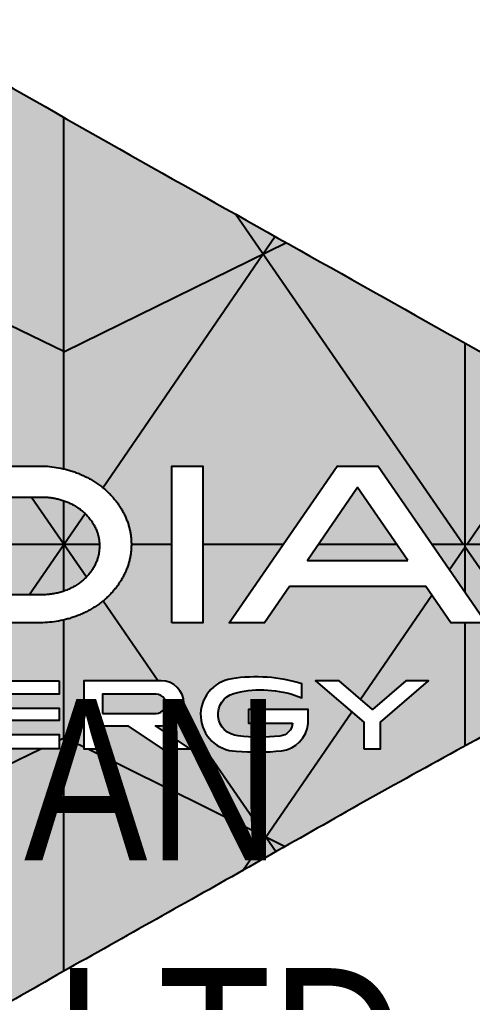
# Paper-space layout '1 of 6' of a CAD drawing. Extents: x -1122 to -42, y -199 to 1768.
# Drawn here: x -263.2 to -207.1, y 1533.4 to 1655.1 of the extents above; entities that cross this region are included whole.
import ezdxf

# ---------------------------------------------------------------- set-up
doc = ezdxf.new("R2010")
doc.units = 0
doc.header["$LTSCALE"] = 5
doc.layers.get('Defpoints').update_dxf_attribs({"color": 9})
for name, color, linetype in [('CG-LOGO', 7, 'Continuous'), ('CG-LOGO-T', 7, 'Continuous'), ('CG-NOTES', 7, 'Continuous')]:
    doc.layers.add(name, color=color, linetype=linetype)
doc.styles.add('80', font='ARIALN.TTF', dxfattribs={"height": 10})

# ---------------------------------------------------------------- blocks, each defined once
blk = doc.blocks.new('Obsidian_Logo')
at = {"true_color": 0xb68dc3}
h = blk.add_hatch(color=253, dxfattribs=at)
h.dxf.hatch_style = 1
edge = h.paths.add_edge_path()
edge.add_spline(control_points=[(24.15501268907394, 48.38798054702079), (19.85452207684466, 50.8140718665702), (15.55403146461532, 53.24016318611939)], knot_values=[0.504551846584951, 0.504551846584951, 0.504551846584951, 0.5650838370290808, 0.5650838370290808, 0.5650838370290808], weights=[1, 1, 1], degree=2, periodic=0)
edge.add_line((15.55403146461555, 53.24016318611939), (1.646460475241668, 32.96583288133138))
edge.add_line((1.646460475241668, 32.96583288133138), (24.155012689074, 22.05443161412882))
edge.add_line((24.15501268907394, 22.05443161412882), (24.15501268907394, 48.38798054702079))
at = {"true_color": 0xcba5d9}
h = blk.add_hatch(color=9, dxfattribs=at)
h.dxf.hatch_style = 1
edge = h.paths.add_edge_path()
edge.add_line((46.56940836690444, 32.99025453027252), (43.46403592484756, 37.49493184972357))
edge.add_spline(control_points=[(43.46403592484791, 37.49493184972334), (33.80952430696095, 42.94145619837218), (24.155012689074, 48.38798054702079)], knot_values=[0.3686587921193059, 0.3686587921193059, 0.3686587921193059, 0.504551846584951, 0.504551846584951, 0.504551846584951], weights=[1, 1, 1], degree=2, periodic=0)
edge.add_line((24.15501268907394, 48.38798054702079), (24.15501268907394, 22.05443161412882))
edge.add_line((24.15501268907394, 22.05443161412882), (24.22448543143247, 22.02075352760403))
edge.add_line((24.22448543143253, 22.02075352760403), (46.5694083669045, 32.99025453027252))
at = {"true_color": 0xede3fc}
h = blk.add_hatch(color=7, dxfattribs=at)
h.dxf.hatch_style = 1
edge = h.paths.add_edge_path()
edge.add_spline(control_points=[(47.93087897469468, 34.97499398072659), (45.69745744977126, 36.23496291522497), (43.46403592484791, 37.49493184972334)], knot_values=[0.3372220416192753, 0.3372220416192753, 0.3372220416192753, 0.3686587921193059, 0.3686587921193059, 0.3686587921193059], weights=[1, 1, 1], degree=2, periodic=0)
edge.add_line((43.46403592484756, 37.49493184972357), (46.56940836690455, 32.9902545302723))
edge.add_line((46.56940836690455, 32.9902545302723), (47.93087897469491, 34.97499398072659))
at = {"true_color": 0xe7dfec}
h = blk.add_hatch(color=254, dxfattribs=at)
h.dxf.hatch_style = 1
edge = h.paths.add_edge_path()
edge.add_line((46.56940836690455, 32.9902545302723), (47.93087897469491, 34.97499398072659))
edge.add_spline(control_points=[(47.93087897469468, 34.97499398072659), (45.69745744977126, 36.23496291522497), (43.46403592484791, 37.49493184972334)], knot_values=[0.3372220416192753, 0.3372220416192753, 0.3372220416192753, 0.3686587921193059, 0.3686587921193059, 0.3686587921193059], weights=[1, 1, 1], degree=2, periodic=0)
edge.add_line((43.46403592484756, 37.49493184972357), (46.56940836690455, 32.9902545302723))
at = {"true_color": 0xa976bc}
h = blk.add_hatch(color=203, dxfattribs=at)
h.dxf.hatch_style = 1
edge = h.paths.add_edge_path()
edge.add_spline(control_points=[(49.17855272405859, 34.2711276719956), (48.55471584937663, 34.6230608263611), (47.93087897469462, 34.97499398072659)], knot_values=[0.3284411626122239, 0.3284411626122239, 0.3284411626122239, 0.3372220416192753, 0.3372220416192753, 0.3372220416192753], weights=[1, 1, 1], degree=2, periodic=0)
edge.add_line((47.93087897469479, 34.97499398072637), (46.56940836690467, 32.99025453027252))
edge.add_line((46.56940836690467, 32.99025453027252), (49.17855272405899, 34.27112767199537))
at = {"true_color": 0xb380a8}
h = blk.add_hatch(color=223, dxfattribs=at)
h.dxf.hatch_style = 1
edge = h.paths.add_edge_path()
edge.add_spline(control_points=[(69.28772688142158, 22.9266794995599), (59.23313980274008, 28.59890358577786), (49.17855272405859, 34.2711276719956)], knot_values=[0.1869168055456897, 0.1869168055456897, 0.1869168055456897, 0.3284411626122239, 0.3284411626122239, 0.3284411626122239], weights=[1, 1, 1], degree=2, periodic=0)
edge.add_line((49.17855272405899, 34.27112767199537), (46.56940836690444, 32.99025453027252))
edge.add_line((46.56940836690444, 32.99025453027252), (69.1095733613979, 0.2933165874198949))
edge.add_line((69.1095733613979, 0.2933165874198949), (69.28772688142158, 0.2933165874198949))
edge.add_line((69.28772688142158, 0.2933165874198949), (69.28772688142158, 22.9266794995599))
at = {"true_color": 0xa169b5}
h = blk.add_hatch(color=193, dxfattribs=at)
h.dxf.hatch_style = 1
h.paths.add_polyline_path([(24.15501268907394, 22.05443161412882), (1.646460475241724, 32.96583288133138), (17.90064576717293, 9.119655078541427), (20.80578559298777, 9.119655078541427), (21.14806596142722, 9.119655078541427), (21.31920614564694, 9.119655078541427), (21.4074252726823, 9.119655078541427), (21.54336035688601, 9.118316400747972), (21.78752808547529, 9.11224670530305), (22.0337227911229, 9.101158246585783), (22.28175795805555, 9.084922781681371), (22.53143657758858, 9.063417606761277), (22.78255133092489, 9.036526218379095), (23.03488483391152, 9.00413897902331), (23.28820994585487, 8.966153782454967), (23.54229014403325, 8.922476714023333), (23.79687996501866, 8.873022700897081), (24.15501268907394, 8.795300774931547)])
at = {"true_color": 0xbc8fb4}
h = blk.add_hatch(color=253, dxfattribs=at)
h.dxf.hatch_style = 1
h.paths.add_polyline_path([(46.56940836690467, 32.99025453027252), (24.22448543143253, 22.02075352760403), (24.15501268907394, 22.05443161412882), (24.15501268907394, 8.792901644186713), (24.30656503743779, 8.756491546478856), (24.43389875163058, 8.723642412718618), (24.56112957204533, 8.689294072113626), (24.68822286696718, 8.653441430784596), (24.81514364572041, 8.616080129610282), (24.94185658417337, 8.577206559420347), (25.06832605115659, 8.53681787546384), (25.19451613575404, 8.494912011113456), (25.32039067545293, 8.451487690764225), (25.44591328509773, 8.406544441881351), (25.57104738661826, 8.36008260616768), (25.69575623948913, 8.312103349800964), (25.82000297187767, 8.26260867271526), (25.94375061242789, 8.211601416887788), (26.06696212263603, 8.159085273593519), (26.18960042976164, 8.105064789609742), (26.3116284602263, 8.049545372325838), (26.43300917343299, 7.992533293743691), (26.55370559595343, 7.934035693346914), (26.6736808560313, 7.874060579798652), (26.79289821831765, 7.812616831475907), (26.91132111879244, 7.749714195803563), (27.02891319980745, 7.685363287384916), (27.14563834516701, 7.619575584914401), (27.26146071519787, 7.55236342687067), (27.37634478173135, 7.483740005975733), (27.49025536292822, 7.413719362434449), (27.60315765787942, 7.34231637593939), (27.71501728091641, 7.269546756459249), (27.82580029555356, 7.19542703381785), (27.93547324800221, 7.119974546063986), (28.04400320018908, 7.043207426665276), (28.15135776219847, 6.965144590530372), (28.25750512409246, 6.885805718885649), (28.36241408702534, 6.805211243031863), (28.46605409360143, 6.723382327008039), (28.52071311855616, 6.679031002090824)])
at = {"true_color": 0xa169b5}
h = blk.add_hatch(color=193, dxfattribs=at)
h.dxf.hatch_style = 1
h.paths.add_polyline_path([(39.78661109670207, 9.1196550785412), (39.78661109670207, 0.2933165874198949), (48.80301602988209, 0.2933165874198949), (54.87486197294982, 9.119655078541427), (59.50169235812314, 9.119655078541427), (65.57353830119075, 0.2933165874198949), (69.1095733613979, 0.2933165874198949), (46.56940836690455, 32.99025453027252), (28.52071311855622, 6.679031002090824), (28.56839525740924, 6.640340849187851), (28.66940839167256, 6.556109382851218), (28.76906503696193, 6.470711175760698), (28.86733748791266, 6.384170128780852), (28.96419881889278, 6.296510773584714), (29.05962290857428, 6.207758249494873), (29.15358446336154, 6.117938279490545), (29.24605903962674, 6.027077145448857), (29.33702306472168, 5.935201662652844), (29.42645385671676, 5.842339153626881), (29.51432964284282, 5.748517421353426), (29.60062957660011, 5.653764721917241), (29.68533375350665, 5.558109736643246), (29.76842322546935, 5.461581543777584), (29.849880013747, 5.364209589774191), (29.92968712050236, 5.266023660240307), (30.00782853891957, 5.167053850604134), (30.08428926188691, 5.067330536559894), (30.15905528923605, 4.966884344352366), (30.23211363353948, 4.865746120956828), (30.30345232446501, 4.763946904215118), (30.37306041169995, 4.661517892980328), (30.44092796645197, 4.558490417336998), (30.50704608153643, 4.454895908943172), (30.57140687007586, 4.350765871553904), (30.63400346282538, 4.246131851778046), (30.69483000414834, 4.141025410125621), (30.75388164667186, 4.03547809238853), (30.81115454464845, 3.929521401411421), (30.86664584605791, 3.823186769293216), (30.92035368348331, 3.716505530071572), (30.97227716379831, 3.609508892929853), (31.02241635670617, 3.502227915965477), (31.07077228217179, 3.394693480563546), (31.11734689678781, 3.286936266412113), (31.1621430791252, 3.178986727187066), (31.20516461410841, 3.07087506694711), (31.24641617646989, 2.962631217264061), (31.2859033133268, 2.854284815114852), (31.32363242593613, 2.745865181559338), (31.35961075067382, 2.637401301233922), (31.39384633929308, 2.528921802663945), (31.42634803851314, 2.420454939433057), (31.45712546898994, 2.312028572204099), (31.48618900372139, 2.203670151619008), (31.5135497459404, 2.09540670207366), (31.53921950654632, 1.987264806392886), (31.56321078112836, 1.879270591389968), (31.5855367266301, 1.771449714327218), (31.60621113770753, 1.663827350276961), (31.62524842282824, 1.556428180374041), (31.64266358016357, 1.449276380966239), (31.65847217331799, 1.342395613644612), (31.67269030694524, 1.235809016161738), (31.6853346022948, 1.129539194213066), (31.69642217273395, 1.023608214083197), (31.70597059928735, 0.9180375961329901), (31.7139979062357, 0.8128483091272756), (31.72052253681329, 0.7080607653720108), (31.72556332904156, 0.6036948166570255), (31.72913949173687, 0.499769750978885), (31.73127058072544, 0.396304290027274), (31.73197647529952, 0.2933165874198949), (36.28661109670207, 0.2933165874198949), (36.28661109670207, 9.119655078541427)])
at = {"true_color": 0xa56998}
h = blk.add_hatch(color=215, dxfattribs=at)
h.dxf.hatch_style = 1
edge = h.paths.add_edge_path()
edge.add_spline(control_points=[(80.60945942012677, 16.53960427695597), (74.94859315077417, 19.73314188825793), (69.28772688142158, 22.9266794995599)], knot_values=[0.1072367099892636, 0.1072367099892636, 0.1072367099892636, 0.1869168055456897, 0.1869168055456897, 0.1869168055456897], weights=[1, 1, 1], degree=2, periodic=0)
edge.add_line((69.28772688142158, 22.9266794995599), (69.28772688142158, 0.2933165874198949))
edge.add_line((69.28772688142158, 0.2933165874198949), (69.46500256461945, 0.2933165874198949))
edge.add_line((69.46500256461957, 0.2933165874198949), (74.78418320201581, 8.047569668407505))
edge.add_spline(control_points=[(74.78418320201581, 8.047569668407277), (74.78418320201581, 8.583612373474352), (74.78418320201581, 9.119655078541427)], knot_values=[14.55908724779288, 14.55908724779288, 14.55908724779288, 14.61981941953161, 14.61981941953161, 14.61981941953161], weights=[1, 1, 1], degree=2, periodic=0)
edge.add_spline(control_points=[(74.78418320201581, 9.119655078541427), (75.151892115799, 9.1196550785412), (75.51960102958219, 9.1196550785412)], knot_values=[14.61981941953161, 14.61981941953161, 14.61981941953161, 14.76530250272921, 14.76530250272921, 14.76530250272921], weights=[1, 1, 1], degree=2, periodic=0)
edge.add_line((75.51960102958208, 9.1196550785412), (80.60945942012677, 16.53960427695597))
at = {"true_color": 0x9b4baf}
h = blk.add_hatch(color=215, dxfattribs=at)
h.dxf.hatch_style = 1
edge = h.paths.add_edge_path()
edge.add_spline(control_points=[(74.78418320201581, 0.2933165874196675), (74.78418320201581, 4.170443127913359), (74.78418320201581, 8.047569668407277)], knot_values=[14.11981941953161, 14.11981941953161, 14.11981941953161, 14.55908724779288, 14.55908724779288, 14.55908724779288], weights=[1, 1, 1], degree=2, periodic=0)
edge.add_line((74.78418320201581, 8.047569668407505), (69.46500256461945, 0.2933165874198949))
edge.add_line((69.46500256461957, 0.2933165874198949), (74.78418320201592, 0.2933165874198949))
at = {"true_color": 0xa169b5}
h = blk.add_hatch(color=193, dxfattribs=at)
h.dxf.hatch_style = 1
h.paths.add_polyline_path([(57.18827716553648, 6.697213129803458), (52.78288604216061, 0.2933165874198949), (61.59366828891211, 0.2933165874198949)])
at = {"true_color": 0xb374c3}
h = blk.add_hatch(color=203, dxfattribs=at)
h.dxf.hatch_style = 1
edge = h.paths.add_edge_path()
edge.add_spline(control_points=[(20.49799209942483, 5.6196550785412), (15.66052460145181, 5.619655078540973), (10.82305710347879, 5.619655078540973)], knot_values=[3.25161348232606, 3.25161348232606, 3.25161348232606, 4.141592653589793, 4.141592653589793, 4.141592653589793], weights=[1, 1, 1], degree=2, periodic=0)
edge.add_spline(control_points=[(10.82305710347879, 5.619655078540973), (10.82305710347879, 2.956485832980434), (10.82305710347879, 0.2933165874196675)], knot_values=[4.141592653589793, 4.141592653589793, 4.141592653589793, 4.625855386959084, 4.625855386959084, 4.625855386959084], weights=[1, 1, 1], degree=2, periodic=0)
edge.add_line((10.82305710347879, 0.2933165874198949), (24.14030818261955, 0.2933165874198949))
edge.add_line((24.14030818261955, 0.2933165874198949), (24.155012689074, 0.3147526829864091))
edge.add_line((24.155012689074, 0.3147526829864091), (20.49799209942495, 5.6196550785412))
at = {"true_color": 0xa169b5}
h = blk.add_hatch(color=193, dxfattribs=at)
h.dxf.hatch_style = 1
edge = h.paths.add_edge_path()
edge.add_spline(control_points=[(24.155012689074, 5.204308519314735), (22.97280917075955, 5.619655078540973), (21.69402499614085, 5.6196550785412)], knot_values=[2.734891724647489, 2.734891724647489, 2.734891724647489, 3.141592653589793, 3.141592653589793, 3.141592653589793], weights=[0.8876007806042034, 0.9241658882565706, 1], degree=2, periodic=0)
edge.add_spline(control_points=[(21.69402499614085, 5.6196550785412), (21.09600854778284, 5.6196550785412), (20.49799209942483, 5.6196550785412)], knot_values=[3.141592653589793, 3.141592653589793, 3.141592653589793, 3.25161348232606, 3.25161348232606, 3.25161348232606], weights=[1, 1, 1], degree=2, periodic=0)
edge.add_line((20.49799209942495, 5.6196550785412), (24.15501268907394, 0.3147526829864091))
edge.add_line((24.15501268907394, 0.3147526829864091), (24.15501268907394, 5.204308519314736))
at = {"true_color": 0xbc8fb4}
h = blk.add_hatch(color=253, dxfattribs=at)
h.dxf.hatch_style = 1
edge = h.paths.add_edge_path()
edge.add_spline(control_points=[(26.52420346566288, 3.768537416230856), (25.53437795221316, 4.719692624431673), (24.155012689074, 5.204308519314735)], knot_values=[2.299249318163869, 2.299249318163869, 2.299249318163869, 2.734891724647489, 2.734891724647489, 2.734891724647489], weights=[0.8543232534678646, 0.8484336424016015, 0.8876007806042034], degree=2, periodic=0)
edge.add_line((24.15501268907394, 5.204308519314736), (24.15501268907394, 0.3147526829864091))
edge.add_line((24.15501268907394, 0.3147526829864091), (26.52420346566271, 3.768537416231311))
at = {"true_color": 0xb563c5}
h = blk.add_hatch(color=203, dxfattribs=at)
h.dxf.hatch_style = 1
edge = h.paths.add_edge_path()
edge.add_spline(control_points=[(28.14598512863682, 0.2933165874203496), (28.07252590193059, 2.280704531324318), (26.52420346566288, 3.768537416230856)], knot_values=[1.605537883837538, 1.605537883837538, 1.605537883837538, 2.299249318163869, 2.299249318163869, 2.299249318163869], weights=[0.9873306148662881, 0.8637017953168553, 0.8543232534678646], degree=2, periodic=0)
edge.add_line((26.52420346566277, 3.768537416231311), (24.155012689074, 0.3147526829864091))
edge.add_line((24.155012689074, 0.3147526829864091), (24.16979000956042, 0.2933165874198949))
edge.add_line((24.16979000956042, 0.2933165874198949), (28.14598512863682, 0.2933165874198949))
at = {"true_color": 0xa16cb2}
h = blk.add_hatch(color=193, dxfattribs=at)
h.dxf.hatch_style = 1
edge = h.paths.add_edge_path()
edge.add_line((24.14030818261955, 0.2933165874198949), (10.82305710347879, 0.2933165874198949))
edge.add_spline(control_points=[(10.82305710347879, 0.2933165874196675), (10.82305710347879, -2.542944666309722), (10.82305710347879, -5.379205920039112)], knot_values=[4.625855386959084, 4.625855386959084, 4.625855386959084, 5.141592653589793, 5.141592653589793, 5.141592653589793], weights=[1, 1, 1], degree=2, periodic=0)
edge.add_spline(control_points=[(10.82305710347879, -5.379205920039112), (15.53609410139762, -5.379205920039112), (20.24913109931646, -5.379205920039112)], knot_values=[5.141592653589793, 5.141592653589793, 5.141592653589793, 6.008679567000721, 6.008679567000721, 6.008679567000721], weights=[1, 1, 1], degree=2, periodic=0)
edge.add_line((20.24913109931651, -5.379205920039112), (24.14030818261955, 0.2933165874198949))
at = {"true_color": 0x9548a3}
h = blk.add_hatch(color=215, dxfattribs=at)
h.dxf.hatch_style = 1
edge = h.paths.add_edge_path()
edge.add_line((24.15501268907394, 0.2933165874198949), (24.14030818261949, 0.2933165874198949))
edge.add_line((24.14030818261955, 0.2933165874198949), (20.24913109931651, -5.379205920039112))
edge.add_spline(control_points=[(20.24913109931646, -5.379205920039112), (20.97157804772866, -5.379205920039112), (21.69402499614085, -5.379205920039112)], knot_values=[6.008679567000721, 6.008679567000721, 6.008679567000721, 6.141592653589793, 6.141592653589793, 6.141592653589793], weights=[1, 1, 1], degree=2, periodic=0)
edge.add_spline(control_points=[(21.69402499614085, -5.379205920039112), (22.9728091707596, -5.379205920039112), (24.15501268907394, -4.963859360812421)], knot_values=[0, 0, 0, 0.4067009289423024, 0.4067009289423024, 0.4067009289423024], weights=[1, 0.924165888256571, 0.8876007806042039], degree=2, periodic=0)
edge.add_line((24.15501268907394, -4.963859360812648), (24.15501268907394, 0.2933165874198949))
at = {"true_color": 0x854091}
h = blk.add_hatch(color=205, dxfattribs=at)
h.dxf.hatch_style = 1
edge = h.paths.add_edge_path()
edge.add_line((24.16979000956042, 0.2933165874198949), (24.15501268907394, 0.2933165874198949))
edge.add_line((24.15501268907394, 0.2933165874198949), (24.15501268907394, -4.963859360812648))
edge.add_spline(control_points=[(24.15501268907394, -4.963859360812421), (25.65939601636933, -4.43532055250239), (26.68989835146431, -3.362372094745524)], knot_values=[0.4067009289423024, 0.4067009289423024, 0.4067009289423024, 0.8799348976450789, 0.8799348976450789, 0.8799348976450789], weights=[0.8876007806042039, 0.8450539119374033, 0.8556751725389211], degree=2, periodic=0)
edge.add_line((26.68989835146454, -3.362372094745069), (24.16979000956047, 0.2933165874198949))
at = {"true_color": 0x9548a3}
h = blk.add_hatch(color=215, dxfattribs=at)
h.dxf.hatch_style = 1
edge = h.paths.add_edge_path()
edge.add_spline(control_points=[(26.68989835146431, -3.362372094745524), (28.14918331006885, -1.842979568945566), (28.14918331006885, 0.1202245792510439), (28.14918331006885, 0.2067920280776434), (28.14598512863682, 0.2933165874203496)], knot_values=[0.8799348976450789, 0.8799348976450789, 0.8799348976450789, 1.570796326794897, 1.570796326794897, 1.605537883837538, 1.605537883837538, 1.605537883837538], weights=[0.8556751725389211, 0.8711808626706999, 1, 0.9935220331909147, 0.9873306148662881], degree=2, periodic=0)
edge.add_line((28.14598512863682, 0.2933165874198949), (24.16979000956042, 0.2933165874198949))
edge.add_line((24.16979000956042, 0.2933165874198949), (26.68989835146448, -3.362372094745069))
h = blk.add_hatch(color=215, dxfattribs=at)
h.dxf.hatch_style = 1
edge = h.paths.add_edge_path()
edge.add_line((42.73117008681442, -8.533021903701638), (48.80301602988209, 0.2933165874198949))
edge.add_line((48.80301602988209, 0.2933165874198949), (39.78661109670202, 0.2933165874198949))
edge.add_line((39.78661109670207, 0.2933165874198949), (39.78661109670207, -8.533021903701638))
edge.add_line((39.78661109670207, -8.533021903701638), (36.28661109670207, -8.533021903701638))
edge.add_line((36.28661109670207, -8.533021903701638), (36.28661109670207, 0.2933165874198949))
edge.add_line((36.28661109670207, 0.2933165874198949), (31.73197647529952, 0.2933165874198949))
edge.add_line((31.73197647529952, 0.2933165874198949), (31.73127058072544, 0.1903288848116063))
edge.add_line((31.73127058072544, 0.1903288848116063), (31.72913949173687, 0.0868634238611321))
edge.add_line((31.72913949173687, 0.0868634238611321), (31.72556332904156, -0.0170616418172358))
edge.add_line((31.72556332904151, -0.0170616418172358), (31.72052253681329, -0.1214275905324484))
edge.add_line((31.72052253681329, -0.1214275905324484), (31.71399790623576, -0.2262151342877132))
edge.add_line((31.71399790623576, -0.2262151342877132), (31.70597059928735, -0.3314044212932004))
edge.add_line((31.70597059928735, -0.3314044212932004), (31.69642217273395, -0.4369750392429523))
edge.add_line((31.69642217273395, -0.4369750392429523), (31.6853346022948, -0.5429060193732766))
edge.add_line((31.6853346022948, -0.5429060193732766), (31.67269030694524, -0.6491758413219486))
edge.add_line((31.67269030694519, -0.6491758413219486), (31.65847217331799, -0.7557624388050499))
edge.add_line((31.65847217331799, -0.7557624388050499), (31.64266358016351, -0.8626432061266769))
edge.add_line((31.64266358016351, -0.8626432061266769), (31.62524842282812, -0.9697950055344791))
edge.add_line((31.62524842282818, -0.9697950055344791), (31.60621113770748, -1.077194175436944))
edge.add_line((31.60621113770748, -1.077194175436944), (31.58553672663021, -1.184816539487201))
edge.add_line((31.58553672663015, -1.184816539487201), (31.5632107811283, -1.292637416550633))
edge.add_line((31.5632107811283, -1.292637416550633), (31.53921950654626, -1.400631631553097))
edge.add_line((31.53921950654626, -1.400631631553097), (31.51354974594028, -1.508773527234098))
edge.add_line((31.51354974594034, -1.508773527234098), (31.48618900372145, -1.617036976778763))
edge.add_line((31.48618900372145, -1.617036976778763), (31.45712546898994, -1.725395397364991))
edge.add_line((31.45712546898994, -1.725395397364991), (31.42634803851314, -1.833821764593722))
edge.add_line((31.42634803851308, -1.833821764593722), (31.39384633929296, -1.942288627823928))
edge.add_line((31.39384633929302, -1.942288627823928), (31.35961075067382, -2.05076812639436))
edge.add_line((31.35961075067382, -2.05076812639436), (31.32363242593624, -2.159232006720003))
edge.add_line((31.32363242593624, -2.159232006720003), (31.2859033133268, -2.26765164027529))
edge.add_line((31.2859033133268, -2.26765164027529), (31.24641617646984, -2.375998042424499))
edge.add_line((31.24641617646978, -2.375998042424499), (31.20516461410853, -2.484241892107093))
edge.add_line((31.20516461410853, -2.484241892107093), (31.16214307912509, -2.592353552347049))
edge.add_line((31.16214307912509, -2.592353552347049), (31.11734689678781, -2.700303091572778))
edge.add_line((31.11734689678781, -2.700303091572778), (31.07077228217167, -2.808060305723984))
edge.add_line((31.07077228217173, -2.808060305723984), (31.02241635670623, -2.915594741125688))
edge.add_line((31.02241635670623, -2.915594741125688), (30.97227716379825, -3.02287571809029))
edge.add_line((30.97227716379825, -3.02287571809029), (30.92035368348343, -3.129872355231782))
edge.add_line((30.92035368348337, -3.129872355231782), (30.86664584605791, -3.236553594453653))
edge.add_line((30.86664584605796, -3.236553594453653), (30.81115454464845, -3.342888226571858))
edge.add_line((30.81115454464839, -3.342888226571858), (30.75388164667186, -3.448844917549422))
edge.add_line((30.75388164667186, -3.448844917549422), (30.69483000414817, -3.554392235286286))
edge.add_line((30.69483000414817, -3.554392235286286), (30.63400346282526, -3.659498676938483))
edge.add_line((30.63400346282526, -3.659498676938483), (30.57140687007592, -3.764132696713887))
edge.add_line((30.57140687007592, -3.764132696713887), (30.50704608153643, -3.868262734103382))
edge.add_line((30.50704608153637, -3.868262734103382), (30.44092796645214, -3.971857242497208))
edge.add_line((30.44092796645219, -3.971857242497208), (30.37306041170029, -4.074884718139856))
edge.add_line((30.37306041170029, -4.074884718139856), (30.30345232446501, -4.177313729375101))
edge.add_line((30.30345232446501, -4.177313729375101), (30.23211363353948, -4.279112946117493))
edge.add_line((30.23211363353948, -4.279112946117493), (30.15905528923611, -4.380251169512576))
edge.add_line((30.15905528923611, -4.380251169512576), (30.08428926188679, -4.480697361720104))
edge.add_line((30.08428926188679, -4.480697361720104), (30.00782853891951, -4.580420675764572))
edge.add_line((30.00782853891951, -4.580420675764572), (29.92968712050231, -4.679390485400745))
edge.add_line((29.92968712050231, -4.679390485400745), (29.84988001374711, -4.777576414934174))
edge.add_line((29.84988001374711, -4.777576414934174), (29.76842322546958, -4.874948368938021))
edge.add_line((29.76842322546952, -4.874948368938021), (29.68533375350682, -4.971476561803456))
edge.add_line((29.68533375350688, -4.971476561803456), (29.60062957659989, -5.067131547077679))
edge.add_line((29.60062957659989, -5.067131547077679), (29.51432964284299, -5.161884246513637))
edge.add_line((29.51432964284299, -5.161884246513637), (29.42645385671682, -5.255705978787091))
edge.add_line((29.42645385671682, -5.255705978787091), (29.33702306472162, -5.348568487813054))
edge.add_line((29.33702306472162, -5.348568487813054), (29.24605903962686, -5.440443970609067))
edge.add_line((29.24605903962686, -5.440443970609067), (29.15358446336137, -5.531305104650528))
edge.add_line((29.15358446336143, -5.531305104650528), (29.05962290857434, -5.621125074655083))
edge.add_line((29.05962290857428, -5.621125074655083), (28.96419881889273, -5.709877598745152))
edge.add_line((28.96419881889278, -5.709877598745152), (28.86733748791278, -5.797536953940835))
edge.add_line((28.86733748791272, -5.797536953940835), (28.76906503696165, -5.884078000921363))
edge.add_line((28.76906503696165, -5.884078000921363), (28.66940839167233, -5.969476208012111))
edge.add_line((28.66940839167233, -5.969476208012111), (28.56839525740918, -6.053707674348288))
edge.add_line((28.56839525740918, -6.053707674348288), (28.55352956399349, -6.065769967800179))
edge.add_line((28.55352956399355, -6.065769967800179), (34.75493694680671, -15.06157955498497))
edge.add_line((34.75493694680671, -15.06157955498497), (35.10455943558975, -15.06157955498497))
edge.add_arc((35.10455943558975, -17.59442346097308), 2.532843905988102, -28.423223212465928, 89.99999999999937, ccw=False)
edge.add_line((37.33208349629319, -18.80000830290146), (46.78184974638862, -32.5079124255783))
edge.add_line((46.78184974638862, -32.5079124255783), (46.87333120359119, -32.64061613603485))
edge.add_line((46.87333120359114, -32.64061613603485), (56.53152047521854, -18.56099579192551))
edge.add_line((56.5315204752186, -18.56099579192551), (52.46531779058409, -15.06157955498497))
edge.add_line((52.46531779058409, -15.06157955498497), (55.12101294941874, -15.06157955498497))
edge.add_line((55.12101294941868, -15.06157955498497), (57.51733723097021, -17.1238811051569))
edge.add_line((57.51733723097021, -17.1238811051569), (65.53493313789238, -5.435902824013965))
edge.add_line((65.53493313789238, -5.435902824013965), (64.85769290058693, -4.451432593656818))
edge.add_line((64.85769290058698, -4.451432593656818), (49.51886143048569, -4.451432593656818))
edge.add_line((49.51886143048569, -4.451432593656818), (46.71104009909305, -8.533021903701638))
edge.add_line((46.71104009909305, -8.533021903701638), (42.73117008681447, -8.533021903701638))
edge = h.paths.add_edge_path(flags=16)
edge.add_line((50.92344035139746, -15.39253749970044), (50.92344035139746, -16.97005230676268))
edge.add_arc((46.27697718531056, -28.60539689815027), 12.52880136781389, 68.23117747565226, 100.4892231731287)
edge.add_line((43.99610162006229, -16.2859622370147), (43.25417416718676, -16.49465745185694))
edge.add_arc((43.9108762432449, -18.82928356657794), 2.425229208185572, 105.7106501170362, 266.2876965910618)
edge.add_arc((46.20413602027537, -1.25099739773168), 20.14797667284862, 263.0147137413194, 276.3576469329552)
edge.add_arc((48.34472499961788, -19.76138831508183), 1.516378621070595, 273.420907748658, 357.7672369951655)
edge.add_line((49.85995238912727, -19.82046521852499), (44.89353792531807, -19.82046521852476))
edge.add_line((44.89353792531807, -19.82046521852476), (44.89353792531807, -18.28863466762527))
edge.add_line((44.89353792531807, -18.28863466762527), (51.63732558791645, -18.28863466762527))
edge.add_line((51.63732558791645, -18.28863466762527), (51.63732558791645, -19.87890402393509))
edge.add_arc((48.17069721362009, -19.48417207771922), 3.489029319859638, 277.3925369007178, 353.5039234817222, ccw=False)
edge.add_arc((45.83626476622698, 5.902043116080677), 28.9802142452655, 265.4225510521919, 275.5113670530454, ccw=False)
edge.add_arc((43.62225303001969, -18.88807462009163), 4.098851192635163, 98.42672681534242, 268.6187835990294, ccw=False)
edge.add_arc((45.76148213228134, -32.22985244661572), 17.61082017617343, 72.95558816833068, 98.95044153420571, ccw=False)
h = blk.add_hatch(color=215, dxfattribs=at)
h.dxf.hatch_style = 1
h.paths.add_polyline_path([(61.59366828891211, 0.2933165874198949), (52.78288604216061, 0.2933165874198949), (51.54212310873191, -1.510318376372652), (62.83443122234064, -1.510318376372425)], flags=17)
h = blk.add_hatch(color=215, dxfattribs=at)
h.dxf.hatch_style = 1
h.paths.add_polyline_path([(65.57353830119075, 0.2933165874198949), (67.52203785352827, -2.539119670019318), (69.28772688142169, 0.03488571125126327), (69.28772688142158, 0.2933165874198949)])
at = {"true_color": 0x7b1e85}
h = blk.add_hatch(color=216, dxfattribs=at)
h.dxf.hatch_style = 1
h.paths.add_polyline_path([(67.52203785352827, -2.539119670019318), (69.28772688142158, -5.105813419560036), (69.28772688142158, 0.03488571125126327)])
at = {"true_color": 0x8e51a4}
h = blk.add_hatch(color=205, dxfattribs=at)
h.dxf.hatch_style = 1
edge = h.paths.add_edge_path()
edge.add_line((74.78418320201581, 0.2933165874198949), (69.28772688142158, 0.2933165874198949))
edge.add_line((69.28772688142158, 0.2933165874198949), (69.28772688142158, 0.03488571125126327))
edge.add_line((69.28772688142158, 0.03488571125126327), (74.78418320201581, -7.938316404348825))
edge.add_spline(control_points=[(74.78418320201581, -7.938316404348825), (74.78418320201581, -3.822499908464579), (74.78418320201581, 0.2933165874196675)], knot_values=[13.65350867243931, 13.65350867243931, 13.65350867243931, 14.11981941953161, 14.11981941953161, 14.11981941953161], weights=[1, 1, 1], degree=2, periodic=0)
at = {"true_color": 0x63086d}
h = blk.add_hatch(color=206, dxfattribs=at)
h.dxf.hatch_style = 1
edge = h.paths.add_edge_path()
edge.add_spline(control_points=[(75.19415309283488, -8.533021903701865), (74.98916814742529, -8.533021903701865), (74.78418320201581, -8.533021903701638)], knot_values=[13.5026851650119, 13.5026851650119, 13.5026851650119, 13.61981941953161, 13.61981941953161, 13.61981941953161], weights=[1, 1, 1], degree=2, periodic=0)
edge.add_spline(control_points=[(74.78418320201581, -8.533021903701638), (74.78418320201581, -8.235669154025345), (74.78418320201581, -7.938316404348825)], knot_values=[13.61981941953161, 13.61981941953161, 13.61981941953161, 13.65350867243931, 13.65350867243931, 13.65350867243931], weights=[1, 1, 1], degree=2, periodic=0)
edge.add_line((74.78418320201581, -7.938316404348825), (69.28772688142158, 0.03488571125126327))
edge.add_line((69.28772688142158, 0.03488571125126327), (69.28772688142158, -5.105813419560036))
edge.add_line((69.28772688142158, -5.105813419560036), (71.64538424425837, -8.533021903701638))
edge.add_line((71.64538424425837, -8.533021903701638), (69.28772688142158, -8.53302190370141))
edge.add_line((69.28772688142158, -8.53302190370141), (69.28772688142158, -22.31680327929644))
edge.add_spline(control_points=[(69.28772688142169, -22.31680327929644), (74.8363335772475, -19.18981063790352), (80.38494027307331, -16.06281799651083)], knot_values=[10.44349079081961, 10.44349079081961, 10.44349079081961, 10.52258338714395, 10.52258338714395, 10.52258338714395], weights=[1, 1, 1], degree=2, periodic=0)
edge.add_line((80.38494027307331, -16.06281799651083), (75.194153092835, -8.533021903701865))
at = {"true_color": 0x7b1e85}
h = blk.add_hatch(color=216, dxfattribs=at)
h.dxf.hatch_style = 1
edge = h.paths.add_edge_path()
edge.add_spline(control_points=[(49.05313004819897, -33.72028506628885), (59.21659464969844, -27.99252659246258), (69.28772688142169, -22.31680327929598)], knot_values=[10.29993186876952, 10.29993186876952, 10.29993186876952, 10.44349079081961, 10.44349079081961, 10.44349079081961], weights=[1, 1, 1], degree=2, periodic=0)
edge.add_line((69.28772688142158, -22.31680327929598), (69.28772688142158, -8.53302190370141))
edge.add_line((69.28772688142158, -8.53302190370141), (67.66551423197961, -8.53302190370141))
edge.add_line((67.66551423197973, -8.53302190370141), (65.53493313789244, -5.435902824013965))
edge.add_line((65.53493313789238, -5.435902824013965), (57.51733723097016, -17.1238811051569))
edge.add_line((57.51733723097021, -17.1238811051569), (58.86196608642132, -18.28108265519404))
edge.add_line((58.86196608642132, -18.28108265519404), (62.60291922342304, -15.0615795549852))
edge.add_line((62.60291922342304, -15.0615795549852), (65.1595802500733, -15.06157955498497))
edge.add_line((65.1595802500733, -15.06157955498497), (59.75537150786022, -19.71249769336987))
edge.add_line((59.75537150786022, -19.71249769336987), (59.75537150786022, -22.73460310797827))
edge.add_line((59.75537150786027, -22.73460310797827), (57.88292633030557, -22.73460310797827))
edge.add_line((57.88292633030557, -22.73460310797827), (57.88292633030551, -19.72402969819336))
edge.add_line((57.88292633030551, -19.72402969819336), (56.5315204752186, -18.56099579192551))
edge.add_line((56.5315204752186, -18.56099579192551), (46.87333120359119, -32.64061613603485))
edge.add_line((46.87333120359114, -32.64061613603485), (49.05313004819845, -33.72028506628908))
at = {"true_color": 0x854091}
h = blk.add_hatch(color=205, dxfattribs=at)
h.dxf.hatch_style = 1
h.paths.add_polyline_path([(28.55352956399349, -6.065769967800179), (28.46605409360143, -6.136749152168704), (28.36241408702523, -6.218578068192528), (28.2575051240924, -6.299172544045859), (28.15135776219847, -6.378511415690355), (28.04400320018891, -6.456574251825486), (27.93547324800227, -6.533341371224196), (27.82580029555328, -6.608793858978061), (27.71501728091653, -6.682913581619914), (27.60315765787971, -6.755683201099373), (27.49025536292811, -6.827086187594659), (27.3763447817314, -6.897106831136398), (27.26146071519781, -6.965730252030653), (27.14563834516684, -7.032942410074838), (27.02891319980756, -7.098730112545127), (26.9113211187925, -7.163081020964), (26.7928982183173, -7.225983656636345), (26.67368085603169, -7.287427404958862), (26.55370559595372, -7.347402518507124), (26.43300917343254, -7.405900118904583), (26.3116284602267, -7.462912197485821), (26.18960042976187, -7.518431614770179), (26.06696212263586, -7.572452098753956), (25.94375061242789, -7.624968242048226), (25.82000297187773, -7.67597549787547), (25.69575623948901, -7.725470174960947), (25.57104738661809, -7.77344943132789), (25.44591328509784, -7.819911267042016), (25.32039067545304, -7.864854515924208), (25.19451613575387, -7.908278836273894), (25.06832605115625, -7.95018470062405), (24.94185658417359, -7.990573384580557), (24.81514364572013, -8.029446954770492), (24.68822286696707, -8.066808255945034), (24.56112957204539, -8.102660897273836), (24.43389875163047, -8.137009237879056), (24.30656503743774, -8.169858371639066), (24.15501268907394, -8.206268469347151), (24.15501268907394, -21.46779843928903), (24.22448543143253, -21.43412035276424), (26.38077468119633, -22.49267925474101), (26.38077468119633, -15.06157955498475), (34.75493694680671, -15.06157955498497)])
at = {"true_color": 0x9548a3}
h = blk.add_hatch(color=215, dxfattribs=at)
h.dxf.hatch_style = 1
h.paths.add_polyline_path([(24.15501268907394, -8.206268469347151), (24.05172551334516, -8.231082972064314), (23.79687996501877, -8.286389526057519), (23.54229014403325, -8.33584353918377), (23.28820994585465, -8.379520607615177), (23.03488483391141, -8.417505804183975), (22.78255133092489, -8.449893043539305), (22.53143657758852, -8.476784431921715), (22.28175795805555, -8.498289606841809), (22.03372279112284, -8.514525071745766), (21.78752808547529, -8.525613530462806), (21.54336035688596, -8.531683225908637), (21.42209199448143, -8.532877467003118), (21.36199119170192, -8.533021903701638), (21.31920614564694, -8.533021903701638), (21.14806596142722, -8.533021903701638), (20.80578559298777, -8.533021903701638), (18.08570971765681, -8.533021903701638), (13.60731868680716, -15.0615795549852), (23.59369921916624, -15.0615795549852), (23.59369921916624, -16.56852037526482), (15.21620800144939, -16.56852037526482), (15.21620800144939, -18.12742478058908), (23.59369921916624, -18.12742478058863), (23.59369921916624, -19.53043843077876), (15.21620800144939, -19.53043843077876), (15.21620800144939, -21.1237359041138), (23.59369921916624, -21.12373590411403), (23.59369921916624, -21.73990463468817), (24.15501268907394, -21.46779843928903)])
h = blk.add_hatch(color=215, dxfattribs=at)
h.dxf.hatch_style = 1
h.paths.add_polyline_path([(10.46399571695571, -22.73460310797827), (8.343859023175696, -22.7346031079785), (1.768564349793394, -32.32000778873271), (21.54178838069566, -22.73460310797873), (13.29785447572323, -22.73460310797827), (13.29785447572323, -15.5127136630058), (10.46399571695571, -19.6438871480284)])
at = {"true_color": 0x854091}
h = blk.add_hatch(color=205, dxfattribs=at)
h.dxf.hatch_style = 1
h.paths.add_polyline_path([(34.51063869791966, -16.56852037526482), (28.49682474655134, -16.56852037526482), (28.49682474655134, -18.72597852177751), (34.5106386979196, -18.72597852177773, 1)])
h = blk.add_hatch(color=205, dxfattribs=at)
h.dxf.hatch_style = 1
h.paths.add_polyline_path([(37.33208349629314, -18.80000830290146, -0.2753368755350246), (35.10455943559055, -20.12726736696095), (34.44159059081449, -20.12726736696118), (38.33112821991324, -22.73460310797873), (35.21635909448491, -22.7346031079785), (31.32682146538656, -20.12726736696072), (28.49682474655134, -20.12726736696095), (28.49682474655134, -22.7346031079785), (26.87357465956637, -22.7346031079785), (46.87333120359114, -32.64061613603485)])
at = {"true_color": 0x7b0684}
h = blk.add_hatch(color=216, dxfattribs=at)
h.dxf.hatch_style = 1
edge = h.paths.add_edge_path()
edge.add_line((24.15501268907394, -21.46779843928903), (23.59369921916618, -21.73990463468817))
edge.add_line((23.59369921916624, -21.73990463468817), (23.59369921916624, -22.73460310797873))
edge.add_line((23.59369921916624, -22.73460310797873), (21.54178838069566, -22.73460310797873))
edge.add_line((21.54178838069566, -22.73460310797873), (1.768564349793394, -32.32000778873271))
edge.add_line((1.768564349793394, -32.32000778873271), (1.740617011243387, -32.3607491642997))
edge.add_line((1.740617011243387, -32.3607491642997), (15.65360678012445, -52.54303989658933))
edge.add_spline(control_points=[(15.65360678012439, -52.54303989658933), (19.90430973459917, -50.14749853133299), (24.15501268907394, -47.75195716607664)], knot_values=[10.06122709446012, 10.06122709446012, 10.06122709446012, 10.12181872607204, 10.12181872607204, 10.12181872607204], weights=[1, 1, 1], degree=2, periodic=0)
edge.add_line((24.15501268907394, -47.75195716607664), (24.15501268907394, -21.46779843928903))
at = {"true_color": 0x9246a0}
h = blk.add_hatch(color=215, dxfattribs=at)
h.dxf.hatch_style = 1
edge = h.paths.add_edge_path()
edge.add_line((46.87333120359114, -32.64061613603485), (26.87357465956643, -22.7346031079785))
edge.add_line((26.87357465956637, -22.7346031079785), (26.38077468119633, -22.7346031079785))
edge.add_line((26.38077468119633, -22.7346031079785), (26.38077468119633, -22.49267925474101))
edge.add_line((26.38077468119633, -22.49267925474101), (24.22448543143253, -21.43412035276424))
edge.add_line((24.22448543143253, -21.43412035276424), (24.155012689074, -21.46779843928903))
edge.add_line((24.15501268907394, -21.46779843928903), (24.15501268907394, -47.75195716607664))
edge.add_spline(control_points=[(24.15501268907394, -47.75195716607664), (34.22360290873473, -42.07766643832269), (44.29219312839552, -36.40337571056898)], knot_values=[10.12181872607204, 10.12181872607204, 10.12181872607204, 10.26534141301936, 10.26534141301936, 10.26534141301936], weights=[1, 1, 1], degree=2, periodic=0)
edge.add_line((44.29219312839558, -36.40337571056898), (46.87333120359114, -32.64061613603485))
at = {"true_color": 0x7b1e85}
h = blk.add_hatch(color=216, dxfattribs=at)
h.dxf.hatch_style = 1
edge = h.paths.add_edge_path()
edge.add_line((46.87333120359114, -32.64061613603485), (44.29219312839558, -36.40337571056898))
edge.add_spline(control_points=[(44.29219312839552, -36.40337571056898), (46.15573332749733, -35.35315232855942), (48.01927352659914, -34.30292894654986)], knot_values=[10.26534141301936, 10.26534141301936, 10.26534141301936, 10.29190524080204, 10.29190524080204, 10.29190524080204], weights=[1, 1, 1], degree=2, periodic=0)
edge.add_line((48.01927352659885, -34.30292894655008), (46.87333120359114, -32.64061613603485))
at = {"true_color": 0x854091}
h = blk.add_hatch(color=205, dxfattribs=at)
h.dxf.hatch_style = 1
edge = h.paths.add_edge_path()
edge.add_line((49.05313004819894, -33.72028506628884), (46.87333120359115, -32.64061613603487))
edge.add_line((46.87333120359115, -32.64061613603487), (48.01927352659888, -34.30292894655004))
edge.add_spline(control_points=[(48.01927352659885, -34.30292894655005), (48.53620178739886, -34.01160700641947), (49.05313004819886, -33.72028506628889)], knot_values=[10.29190524080203, 10.29190524080203, 10.29190524080203, 10.29927379303531, 10.29927379303531, 10.29927379303531], weights=[1, 1, 1], degree=2, periodic=0)
at = {"layer": 'Defpoints', "color": 2}
for p, q in [((24.15501268907394, 8.792901644186713), (24.15501268907394, 48.38798054702079)), ((43.46403592484751, 37.49493184972357), (69.10957336139813, 0.2933165874196675)), ((28.52071311855622, 6.679031002090824), (47.93087897469456, 34.97499398072614)), ((69.28772688142158, -5.105813419560036), (69.28772688142158, 22.9266794995599)), ((69.46500256461957, 0.2933165874198949), (74.78418320201581, 8.047569668407505)), ((20.49799209942495, 5.6196550785412), (26.68989835146476, -3.362372094745524)), ((24.15501268907394, -4.963859360812194), (24.15501268907394, 5.204308519314054)), ((20.24913109931651, -5.379205920039112), (26.52420346566282, 3.768537416231311)), ((28.14598512863682, 0.2933165874198949), (10.82305710347879, 0.2933165874198949)), ((36.28661109670207, 0.2933165874198949), (31.73197647529952, 0.2933165874198949)), ((48.80301602988209, 0.2933165874198949), (39.78661109670207, 0.2933165874198949)), ((61.59366828891211, 0.2933165874198949), (52.78288604216061, 0.2933165874198949)), ((74.78418320201581, 0.2933165874198949), (65.57353830119075, 0.2933165874198949)), ((67.52203785352822, -2.539119670019318), (69.28772688142169, 0.03488571125126327)), ((69.2877268814218, 0.03488571125126327), (74.78418320201592, -7.938316404348825)), ((57.51733723097027, -17.1238811051569), (65.53493313789238, -5.435902824013965)), ((28.55352956399349, -6.065769967800179), (34.75493694680671, -15.06157955498497)), ((24.15501268907394, -47.75195716607686), (24.15501268907394, -8.206268469347151)), ((69.28772688142158, -22.31680327929621), (69.28772688142158, -8.53302190370141)), ((37.33208349629319, -18.80000830290146), (48.01927352659891, -34.30292894655008)), ((44.29219312839558, -36.40337571056898), (56.53152047521849, -18.56099579192551))]:
    blk.add_line(p, q, dxfattribs=at)
at = {"layer": 'Defpoints', "color": 2, "flags": 128}
for points in [[(-77.07000494307397, 27.53267975286053), (-65.57204276460692, 22.4932756720616), (-20.67377866658717, 43.78594620282456), (24.22448543143253, 22.02075352760403), (49.17855272405893, 34.27112767199537)], [(-77.07000494307397, -26.94604657802074), (-65.57204276460692, -21.90664249722181), (-20.67377866658717, -43.19931302798477), (21.54178838069549, -22.73460310797873)], [(26.87357465956637, -22.7346031079785), (49.05313004819897, -33.72028506628885)]]:
    blk.add_lwpolyline(points, dxfattribs=at)
at = {"layer": 'Defpoints', "color": 2}
for points in [[(7.323057103478789, 9.119655078541427), (20.80578559298777, 9.119655078541427), (21.14806596142722, 9.119655078541427), (21.31920614564694, 9.119655078541427), (21.36199119170186, 9.119655078541427), (21.42209199448149, 9.119510641842908), (21.54336035688596, 9.118316400747972), (21.78752808547529, 9.11224670530305), (22.03372279112284, 9.101158246585783), (22.28175795805555, 9.084922781681371), (22.53143657758858, 9.063417606761277), (22.78255133092489, 9.036526218379095), (23.03488483391141, 9.00413897902331), (23.28820994585476, 8.966153782454967), (23.54229014403325, 8.922476714023333), (23.79687996501866, 8.873022700897081), (24.05172551334516, 8.817716146903877), (24.30656503743774, 8.756491546478856), (24.43389875163047, 8.723642412718618), (24.56112957204527, 8.689294072113626), (24.68822286696701, 8.653441430784596), (24.81514364572013, 8.616080129610282), (24.94185658417359, 8.577206559420347), (25.0683260511563, 8.53681787546384), (25.19451613575387, 8.494912011113456), (25.3203906754531, 8.451487690764225), (25.4459132850979, 8.406544441881351), (25.57104738661809, 8.36008260616768), (25.69575623948901, 8.312103349800964), (25.82000297187761, 8.26260867271526), (25.94375061242789, 8.21160141688756), (26.0669621226358, 8.159085273593746), (26.18960042976187, 8.105064789609514), (26.3116284602267, 8.049545372325838), (26.43300917343259, 7.992533293743918), (26.55370559595372, 7.934035693346914), (26.67368085603164, 7.874060579798652), (26.7928982183173, 7.812616831475907), (26.91132111879261, 7.749714195803563), (27.02891319980756, 7.685363287384916), (27.1456383451669, 7.619575584914628), (27.26146071519787, 7.552363426870443), (27.3763447817314, 7.483740005975505), (27.49025536292811, 7.413719362434449), (27.60315765787971, 7.342316375939163), (27.71501728091653, 7.269546756459476), (27.82580029555322, 7.19542703381785), (27.93547324800232, 7.119974546063759), (28.04400320018891, 7.043207426665276), (28.15135776219847, 6.965144590530144), (28.2575051240924, 6.885805718885422), (28.36241408702523, 6.80521124303209), (28.46605409360143, 6.723382327008267), (28.56839525740918, 6.640340849187851), (28.66940839167233, 6.556109382851446), (28.76906503696188, 6.470711175760698), (28.86733748791272, 6.384170128780852), (28.96419881889278, 6.296510773584941), (29.0596229085744, 6.207758249494873), (29.15358446336143, 6.117938279490772), (29.2460590396268, 6.027077145448857), (29.33702306472168, 5.935201662652617), (29.42645385671671, 5.842339153626881), (29.51432964284288, 5.748517421353426), (29.60062957659994, 5.653764721917241), (29.68533375350677, 5.558109736643019), (29.76842322546929, 5.461581543777584), (29.84988001374711, 5.364209589774191), (29.92968712050236, 5.266023660240307), (30.00782853891951, 5.167053850604134), (30.08428926188685, 5.067330536559894), (30.15905528923622, 4.966884344352138), (30.23211363353948, 4.865746120956828), (30.30345232446496, 4.763946904215118), (30.37306041170018, 4.6615178929801), (30.44092796645202, 4.558490417336998), (30.50704608153637, 4.454895908943399), (30.57140687007592, 4.350765871553904), (30.63400346282538, 4.246131851778046), (30.69483000414834, 4.141025410125849), (30.7538816466718, 4.035478092388757), (30.8111545446485, 3.929521401411421), (30.86664584605796, 3.823186769293216), (30.92035368348331, 3.716505530071572), (30.97227716379825, 3.609508892929853), (31.02241635670623, 3.502227915965477), (31.07077228217173, 3.394693480563546), (31.11734689678781, 3.286936266412113), (31.16214307912514, 3.178986727187066), (31.20516461410841, 3.07087506694711), (31.24641617646984, 2.962631217264288), (31.28590331332691, 2.854284815114625), (31.32363242593624, 2.745865181559338), (31.35961075067382, 2.637401301233922), (31.39384633929308, 2.528921802663945), (31.42634803851314, 2.420454939433057), (31.45712546898994, 2.312028572204099), (31.48618900372139, 2.20367015161878), (31.51354974594034, 2.09540670207366), (31.53921950654626, 1.987264806392886), (31.56321078112836, 1.879270591389968), (31.58553672663015, 1.771449714327218), (31.60621113770748, 1.663827350276961), (31.62524842282824, 1.556428180374041), (31.64266358016357, 1.449276380966239), (31.65847217331799, 1.342395613644385), (31.67269030694524, 1.235809016161738), (31.6853346022948, 1.129539194213066), (31.69642217273395, 1.023608214083197), (31.70597059928735, 0.9180375961329901), (31.71399790623576, 0.8128483091272756), (31.72052253681329, 0.7080607653720108), (31.72556332904156, 0.6036948166570255), (31.72913949173687, 0.4997697509786576), (31.73127058072544, 0.3963042900275013), (31.73197647529952, 0.2933165874198949), (31.73127058072544, 0.1903288848118336), (31.72913949173687, 0.0868634238611321), (31.72556332904151, -0.0170616418172358), (31.72052253681329, -0.1214275905324484), (31.71399790623576, -0.2262151342877132), (31.70597059928735, -0.3314044212932004), (31.69642217273395, -0.4369750392429523), (31.6853346022948, -0.5429060193732766), (31.67269030694524, -0.6491758413219486), (31.65847217331799, -0.7557624388048225), (31.64266358016351, -0.8626432061264495), (31.62524842282818, -0.9697950055344791), (31.60621113770748, -1.077194175436944), (31.58553672663015, -1.184816539487429), (31.5632107811283, -1.292637416550406), (31.53921950654626, -1.400631631553324), (31.51354974594034, -1.508773527234098), (31.48618900372139, -1.617036976778763), (31.45712546898994, -1.725395397364991), (31.42634803851314, -1.833821764593495), (31.39384633929308, -1.942288627823928), (31.35961075067382, -2.05076812639436), (31.32363242593624, -2.159232006720003), (31.28590331332686, -2.267651640275062), (31.24641617646978, -2.375998042424499), (31.20516461410836, -2.48424189210732), (31.16214307912509, -2.592353552347049), (31.11734689678781, -2.70030309157255), (31.07077228217167, -2.808060305723984), (31.02241635670623, -2.915594741125688), (30.97227716379825, -3.02287571809029), (30.92035368348331, -3.12987235523201), (30.86664584605796, -3.236553594453653), (30.81115454464845, -3.342888226571858), (30.7538816466718, -3.448844917549422), (30.69483000414829, -3.554392235286286), (30.63400346282538, -3.659498676938483), (30.57140687007586, -3.764132696713887), (30.50704608153637, -3.868262734103382), (30.44092796645202, -3.971857242497208), (30.37306041170018, -4.074884718140083), (30.30345232446496, -4.177313729375101), (30.23211363353948, -4.279112946117493), (30.15905528923622, -4.380251169512576), (30.08428926188685, -4.480697361720104), (30.00782853891945, -4.580420675764572), (29.92968712050236, -4.679390485400745), (29.84988001374711, -4.777576414934174), (29.76842322546923, -4.874948368938249), (29.68533375350671, -4.971476561803229), (29.60062957659989, -5.067131547077679), (29.51432964284288, -5.161884246513864), (29.42645385671671, -5.255705978787319), (29.33702306472162, -5.348568487813054), (29.2460590396268, -5.440443970609067), (29.15358446336143, -5.531305104650755), (29.0596229085744, -5.621125074655083), (28.96419881889273, -5.709877598745152), (28.86733748791272, -5.797536953940835), (28.76906503696188, -5.884078000921363), (28.66940839167233, -5.969476208012111), (28.56839525740918, -6.053707674348288), (28.46605409360137, -6.136749152168704), (28.36241408702523, -6.218578068192528), (28.2575051240924, -6.299172544045859), (28.15135776219847, -6.378511415690355), (28.04400320018885, -6.456574251825486), (27.93547324800227, -6.533341371224196), (27.82580029555322, -6.608793858978061), (27.71501728091653, -6.682913581619914), (27.60315765787965, -6.755683201099373), (27.49025536292811, -6.827086187594659), (27.3763447817314, -6.897106831136398), (27.26146071519781, -6.965730252030653), (27.1456383451669, -7.032942410074838), (27.02891319980756, -7.098730112545127), (26.91132111879256, -7.163081020964), (26.7928982183173, -7.225983656636345), (26.67368085603164, -7.287427404958862), (26.55370559595372, -7.347402518507124), (26.43300917343265, -7.405900118904583), (26.31162846022664, -7.462912197485821), (26.18960042976187, -7.518431614770179), (26.0669621226358, -7.572452098753956), (25.94375061242789, -7.624968242048226), (25.82000297187767, -7.67597549787547), (25.69575623948901, -7.725470174960947), (25.57104738661809, -7.77344943132789), (25.44591328509784, -7.819911267042016), (25.3203906754531, -7.864854515924208), (25.19451613575387, -7.908278836273894), (25.0683260511563, -7.95018470062405), (24.94185658417359, -7.990573384580557), (24.81514364572013, -8.029446954770492), (24.68822286696701, -8.066808255945034), (24.56112957204527, -8.102660897273836), (24.43389875163047, -8.137009237879056), (24.30656503743774, -8.169858371639066), (24.05172551334516, -8.231082972064314), (23.79687996501866, -8.286389526057519), (23.54229014403325, -8.33584353918377), (23.28820994585476, -8.379520607615177), (23.03488483391141, -8.417505804183975), (22.78255133092489, -8.449893043539305), (22.53143657758852, -8.476784431921715), (22.28175795805549, -8.498289606841809), (22.03372279112284, -8.514525071745766), (21.78752808547529, -8.525613530462806), (21.54336035688596, -8.531683225908637), (21.42209199448143, -8.532877467003118), (21.36199119170186, -8.533021903701638), (21.31920614564694, -8.533021903701638), (21.14806596142722, -8.533021903701638), (20.80578559298777, -8.533021903701638), (7.323057103478789, -8.533021903701638)], [(23.5936992191663, -21.73990463468817), (24.22448543143253, -21.43412035276424), (26.38077468119639, -22.49267925474101)]]:
    blk.add_lwpolyline(points, dxfattribs=at)
for points in [[(36.28661109670207, -8.533021903701638), (36.28661109670207, 9.119655078541427), (39.78661109670207, 9.1196550785412), (39.78661109670207, -8.533021903701638)], [(49.51886143048569, -4.451432593656818), (46.71104009909305, -8.533021903701638), (42.73117008681442, -8.533021903701638), (54.87486197294982, 9.119655078541427), (59.50169235812314, 9.119655078541427), (71.64538424425837, -8.533021903701638), (67.66551423197973, -8.53302190370141), (64.85769290058698, -4.451432593656818)], [(62.83443122234064, -1.510318376372425), (57.18827716553648, 6.697213129803458), (51.54212310873191, -1.510318376372652)], [(23.59369921916624, -15.0615795549852), (23.59369921916624, -16.56852037526482), (15.21620800144939, -16.56852037526482), (15.21620800144939, -18.12742478058908), (23.59369921916624, -18.12742478058863), (23.59369921916624, -19.53043843077876), (15.21620800144939, -19.53043843077876), (15.21620800144939, -21.1237359041138), (23.59369921916624, -21.12373590411403), (23.59369921916624, -22.73460310797873), (13.29785447572323, -22.73460310797827), (13.29785447572323, -15.0615795549852)], [(57.88292633030557, -22.73460310797827), (59.75537150786027, -22.73460310797827), (59.75537150786022, -19.71249769336987), (65.1595802500733, -15.06157955498497), (62.60291922342304, -15.0615795549852), (58.86196608642132, -18.28108265519404), (55.12101294941868, -15.06157955498497), (52.46531779058409, -15.06157955498497), (57.88292633030551, -19.72402969819336)]]:
    blk.add_lwpolyline(points, close=True, dxfattribs=at)
for points in [[(35.10455943558969, -15.06157955498497), (26.38077468119633, -15.06157955498475), (26.38077468119633, -22.7346031079785), (28.49682474655134, -22.7346031079785), (28.49682474655134, -20.12726736696095), (31.32682146538656, -20.12726736696072), (35.21635909448491, -22.7346031079785), (38.33112821991324, -22.73460310797873), (34.44159059081449, -20.12726736696118), (35.10455943558969, -20.12726736696095, 0.9999999999999999)], [(49.85995238912727, -19.82046521852499, -0.3855988589330286), (48.43520827691492, -21.27506493145984, -0.05828539695012945), (43.7538509119359, -21.24942400828036, -0.8433993461501075), (43.25417416718665, -16.49465745185694), (43.99610162006229, -16.2859622370147, -0.1416891928589852), (50.92344035139746, -16.97005230676268), (50.92344035139746, -15.39253749970044, 0.1139128604180091), (43.02158901571721, -14.83347428944398, 0.9178740072315095), (43.5234525212332, -22.98573487428916, 0.0440492211539121), (48.61961814191005, -22.94420034277482, 0.3448713427165905), (51.63732558791645, -19.87890402393509), (51.63732558791645, -18.28863466762527), (44.89353792531807, -18.28863466762527), (44.89353792531807, -19.82046521852476)], [(28.49682474655134, -18.72597852177751), (34.5106386979196, -18.72597852177773, 1.000000000000013), (34.51063869791966, -16.56852037526482), (28.49682474655134, -16.56852037526482)]]:
    blk.add_lwpolyline(points, format="xyb", close=True, dxfattribs=at)
for points, weights, knots in [([(95.84670707088219, 7.943618936540133), (24.80178387116348, 48.02310916556962), (-46.24313932855529, 88.10259939459888), (-66.92827230030406, 47.45958178961041), (-87.61340527205289, 6.816564184621939), (-84.6449127288135, 9.119655078541427), (-80.62836734944761, 9.119655078541427), (-77.31922216106199, 9.119655078541427), (-74.01007697267636, 9.119655078541427), (-63.64087166693264, 9.119655078541427), (-63.6408716669327, 0.2933165874198949), (-63.64087166693264, -8.533021903701638), (-74.01007697267636, -8.533021903701638), (-77.31922216106199, -8.533021903701638), (-80.62836734944761, -8.533021903701638), (-84.64491272881344, -8.533021903701638), (-87.61340527205289, -6.229931009782149), (-66.946104611809, -46.83791094054209), (-46.27880395156512, -87.44589087130225), (23.87449678309065, -47.91004571368694), (94.02779751774642, -8.374200556071628), (86.15599035988112, -1.350507219883639), (78.28418320201581, 5.67318611630435), (78.28418320201581, -1.42991789369853), (78.28418320201581, -8.53302190370141), (76.53418320201581, -8.533021903701638), (74.78418320201581, -8.533021903701638), (74.78418320201581, 0.2933165874198949), (74.78418320201581, 9.119655078541427), (77.31168609583165, 9.119655078541427), (79.83918898964748, 9.119655078541427), (87.84294803026489, 1.97822644460075), (95.84670707088219, -5.1632021893397), (95.84670707088219, 1.390208373600217), (95.84670707088208, 7.943618936540133)], [1, 1, 1, 1, 1, 0.9324875611891442, 1, 1, 1, 0.7071067811865476, 1, 0.7071067811865476, 1, 1, 1, 0.9324875611891442, 1, 1, 1, 1, 1, 1, 1, 1, 1, 1, 1, 1, 1, 1, 1, 1, 1, 1, 1], [0, 0, 0, 1, 1, 2, 2, 2.73911338297091, 2.73911338297091, 3.73911338297091, 3.73911338297091, 5.309909709765806, 5.309909709765806, 6.880706036560703, 6.880706036560703, 7.880706036560703, 7.880706036560703, 8.619819419531613, 8.619819419531613, 9.619819419531613, 9.619819419531613, 10.61981941953161, 10.61981941953161, 11.61981941953161, 11.61981941953161, 12.61981941953161, 12.61981941953161, 13.61981941953161, 13.61981941953161, 14.61981941953161, 14.61981941953161, 15.61981941953161, 15.61981941953161, 16.61981941953161, 16.61981941953161, 17.61981941953161, 17.61981941953161, 17.61981941953161]), ([(21.69402499614085, -5.379205920039112), (28.14918331006885, -5.379205920039112), (28.14918331006885, 0.1202245792510439), (28.14918331006885, 5.6196550785412), (21.69402499614085, 5.6196550785412), (16.25854104980976, 5.619655078540973), (10.82305710347879, 5.619655078540973), (10.82305710347879, 0.1202245792510439), (10.82305710347879, -5.379205920039112), (16.25854104980982, -5.379205920039112), (21.69402499614085, -5.379205920039112)], [1, 0.7071067811865476, 1, 0.7071067811865476, 1, 1, 1, 1, 1, 1, 1], [0, 0, 0, 1.570796326794897, 1.570796326794897, 3.141592653589793, 3.141592653589793, 4.141592653589793, 4.141592653589793, 5.141592653589793, 5.141592653589793, 6.141592653589793, 6.141592653589793, 6.141592653589793])]:
    blk.add_rational_spline(points, weights, degree=2, knots=knots, dxfattribs=at)
blk = doc.blocks.new('Obsidian')
at = {"layer": 'CG-LOGO', "xscale": 1.1, "yscale": 1.1, "zscale": 1.1}
blk.add_blockref('Obsidian_Logo', (-189.6646844424381, -127.0040732329182), dxfattribs=at)
at = {"layer": 'CG-LOGO-T', "insert": (-190.9593293931856, -172.6191011553162), "char_height": 20, "width": 154.6779257182901, "attachment_point": 5, "style": '80'}
blk.add_mtext('OBSIDIAN ENERGY LTD.', dxfattribs=at)

psp = doc.layouts.new('1 of 6')

# ---------------------------------------------------------------- block references
at = {"layer": 'CG-NOTES'}
psp.add_blockref('Obsidian', (-94.58075322084483, 1716.798327699764), dxfattribs=at)

doc.saveas('drawing.dxf')
